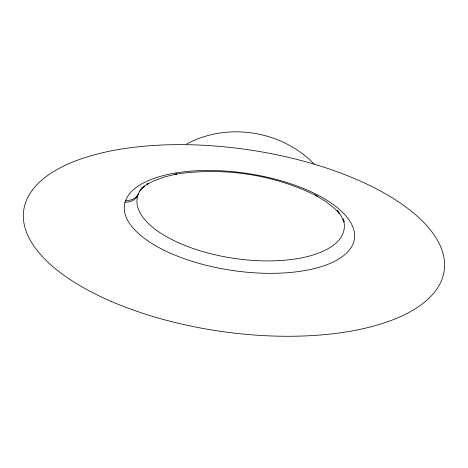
<?xml version="1.0" encoding="UTF-8"?>
<svg xmlns="http://www.w3.org/2000/svg" width="468" height="468" viewBox="0 0 468 468"><rect width="100%" height="100%" fill="white"/><g stroke="black" fill="none" stroke-linecap="round" stroke-linejoin="round"><path stroke-width="0.7" d="M125.658 200.479A116.216 49.076 8.4 0 1 310.851 191.681A116.216 49.076 8.4 0 1 283.28 272.99A116.216 49.076 8.4 0 1 125.091 202.147L125.646 200.474A13.882 12.349 19.7 0 0 138.411 193.828A104.621 45.127 8.4 0 1 141.313 188.774M138.411 193.828L137.855 195.355A13.829 12.326 15.4 0 1 125.079 202.147M139.61 191.172L144.729 186.012L141.798 188.066L148.695 183.234L146.999 184.41L153.264 181.104L164.069 177.044L176.781 173.932L174.271 174.447C222.516 166.748 273.61 174.19 317.31 196.191L314.993 194.945L325.997 201.661L334.866 208.71L339.382 213.349L337.229 210.623L340.704 215.181L344.044 221.674L343.138 219.018M186.621 144.004C227.577 121.926 281.853 130.619 314.116 164.075M343.102 218.989L343.845 221.516M343.43 219.942A104.621 45.127 8.4 0 1 240.575 259.243A104.621 45.127 8.4 0 1 137.861 195.355M111.589 301.556A212.413 91.845 8.2 0 0 443.635 273.833A212.413 91.845 8.2 0 0 146.665 145.987A212.413 91.845 8.2 0 0 111.589 301.556"/></g></svg>
